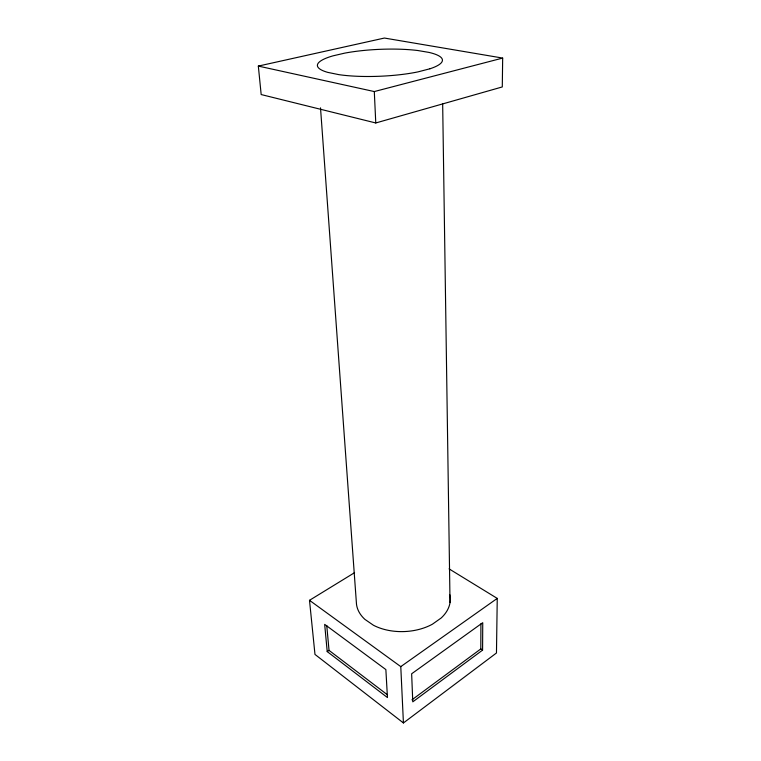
<?xml version="1.0" encoding="UTF-8"?>
<svg xmlns="http://www.w3.org/2000/svg" width="761" height="761" viewBox="0 0 761 761"><rect width="100%" height="100%" fill="white"/><g stroke="black" fill="none" stroke-linecap="round" stroke-linejoin="round"><path stroke-width="1.14" d="M411.958 699.816L480.809 648.933L480.914 623.811M482.588 650.113L482.74 622.688L411.644 673.78L412.776 701.851L482.588 650.113L480.809 648.933M502.669 58.074L502.289 86.935L375.772 122.968L261.175 94.554L258.331 66.083L384.419 38.05L502.669 58.074L374.298 91.558L258.331 66.083M449.066 568.867L497.247 598.403L496.467 652.986L403.425 722.95L314.978 654.422L309.499 600.315L354.55 572.681M403.425 722.95L400.781 666.626L497.247 598.403M327.211 651.597L324.671 624.362L385.865 669.575L387.454 697.561L327.211 651.597L329.037 650.389L326.754 625.542M309.499 600.315L400.781 666.626M329.037 650.389L387.416 694.783M320.514 107.853L356.5 604.282A46.992 31.02 -2.5 0 0 364.9 619.368L373.451 625.257A46.992 31.02 -2.5 0 0 432.4 624.21L441.161 618.008A46.992 31.02 -2.5 0 0 449.665 594.474M374.298 91.558L375.772 122.968M442.664 103.648L450.027 602.569M429.946 68.775L418.055 71.867A62.554 13.441 -2.5 0 1 338.854 74.645L327.734 72.371A62.554 13.441 -2.5 0 1 333.004 55.848L344.781 53.118A62.554 13.441 -2.5 0 1 417.751 50.511L428.985 52.414A62.554 13.441 -2.5 0 1 429.946 68.775"/></g></svg>
